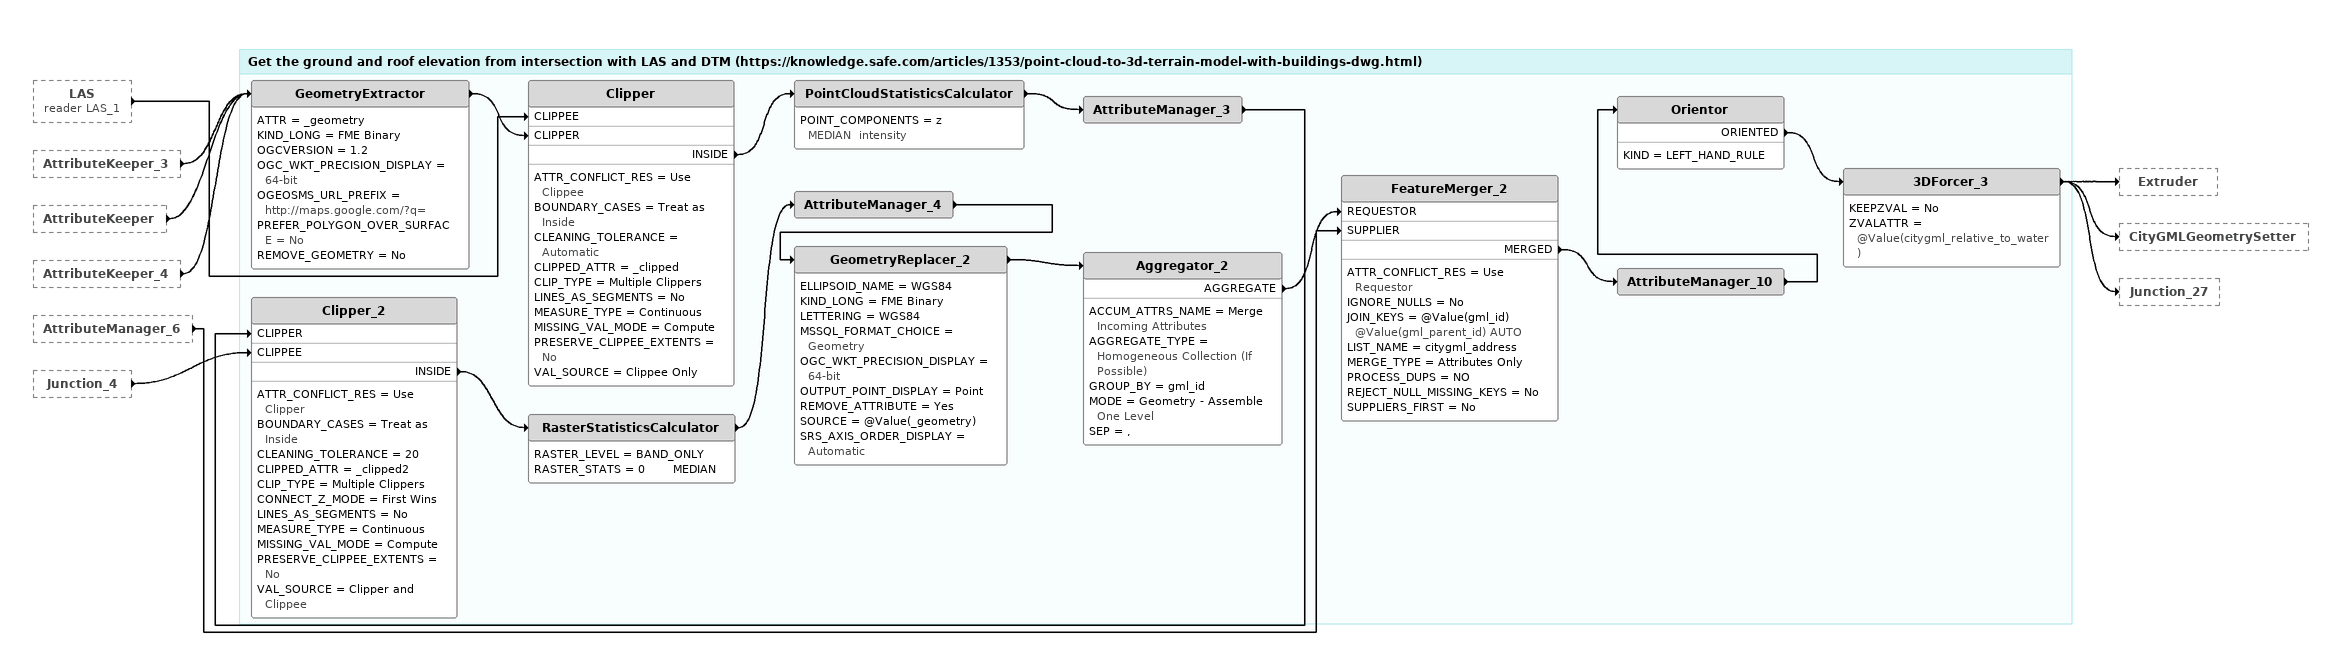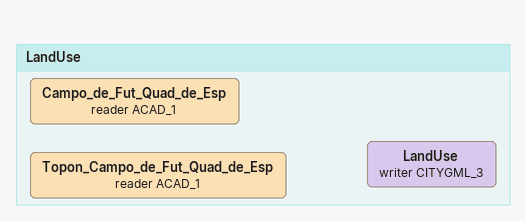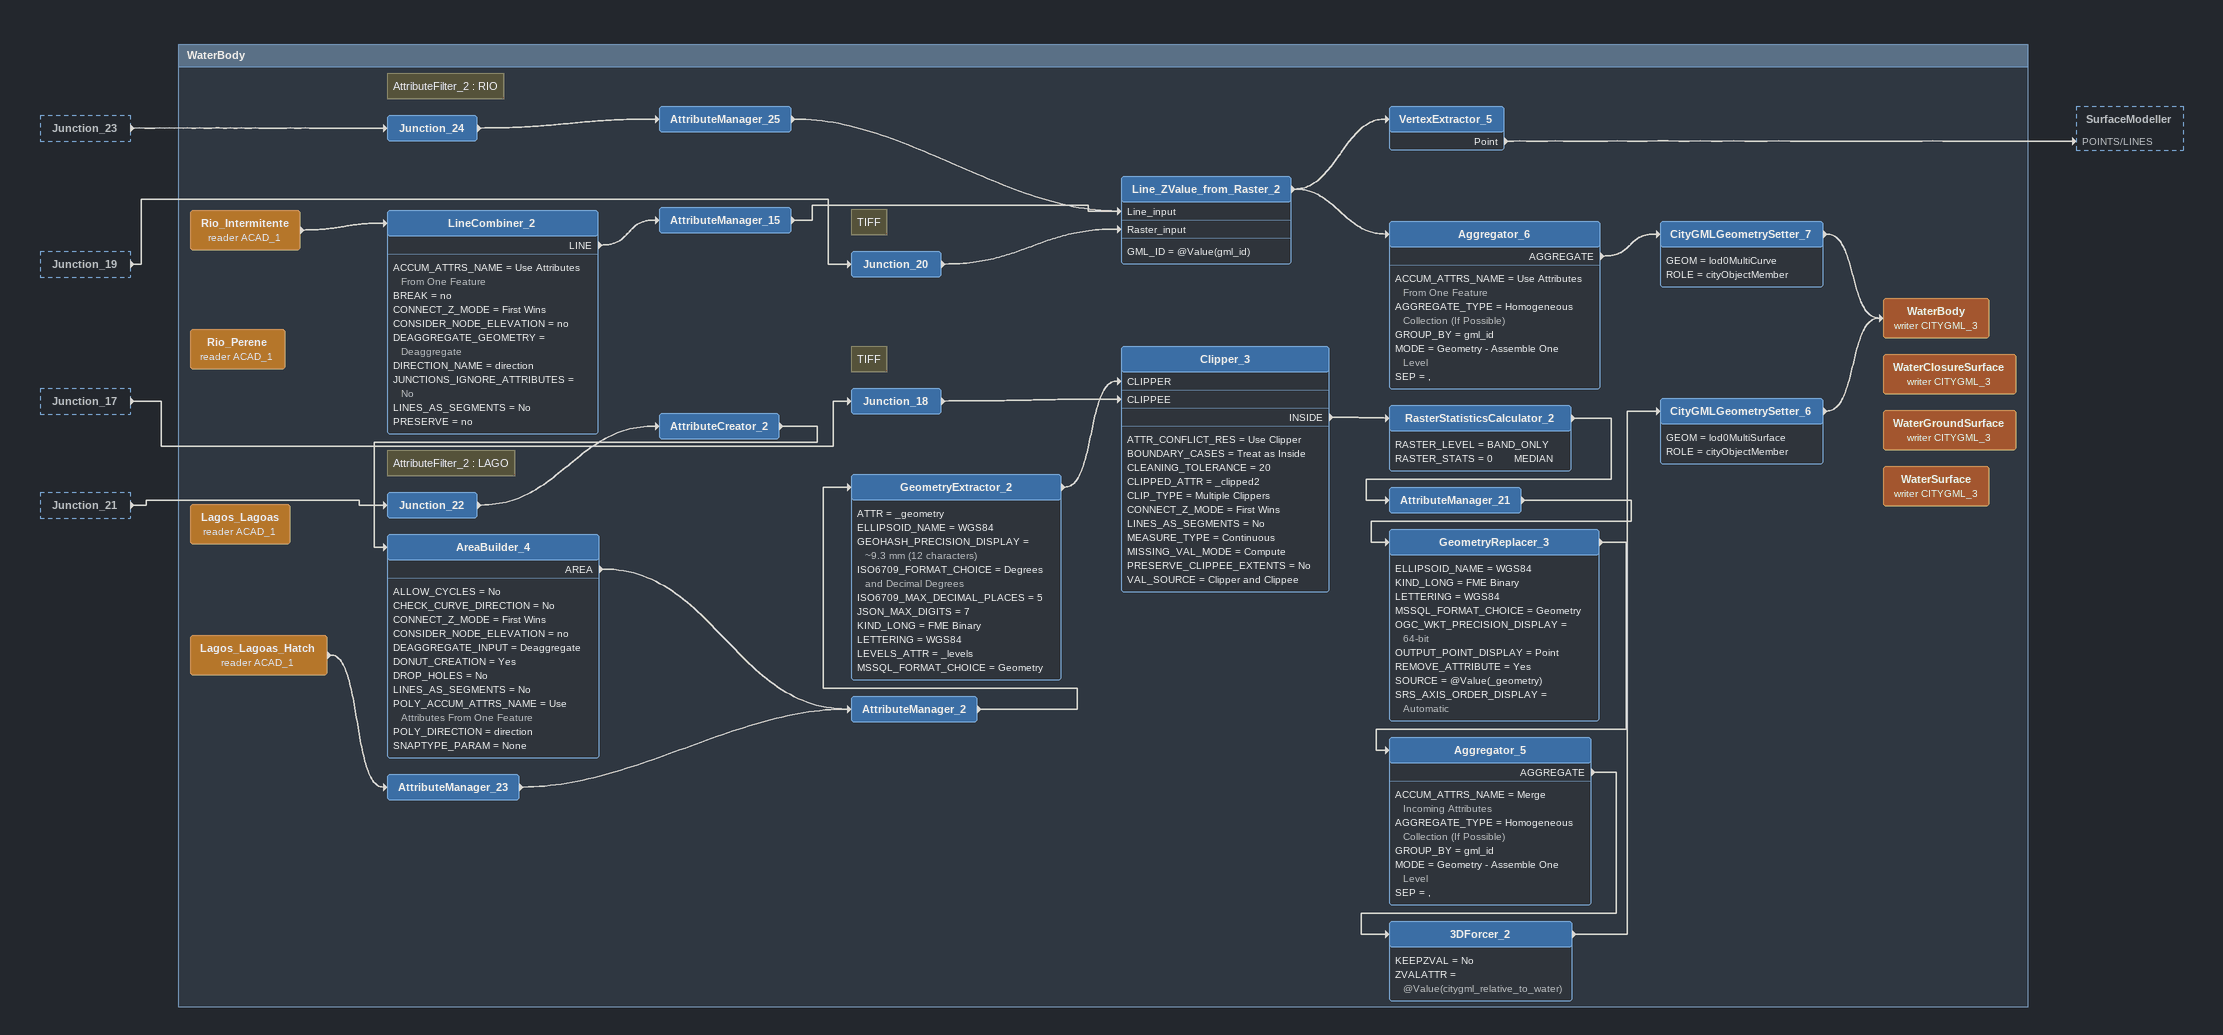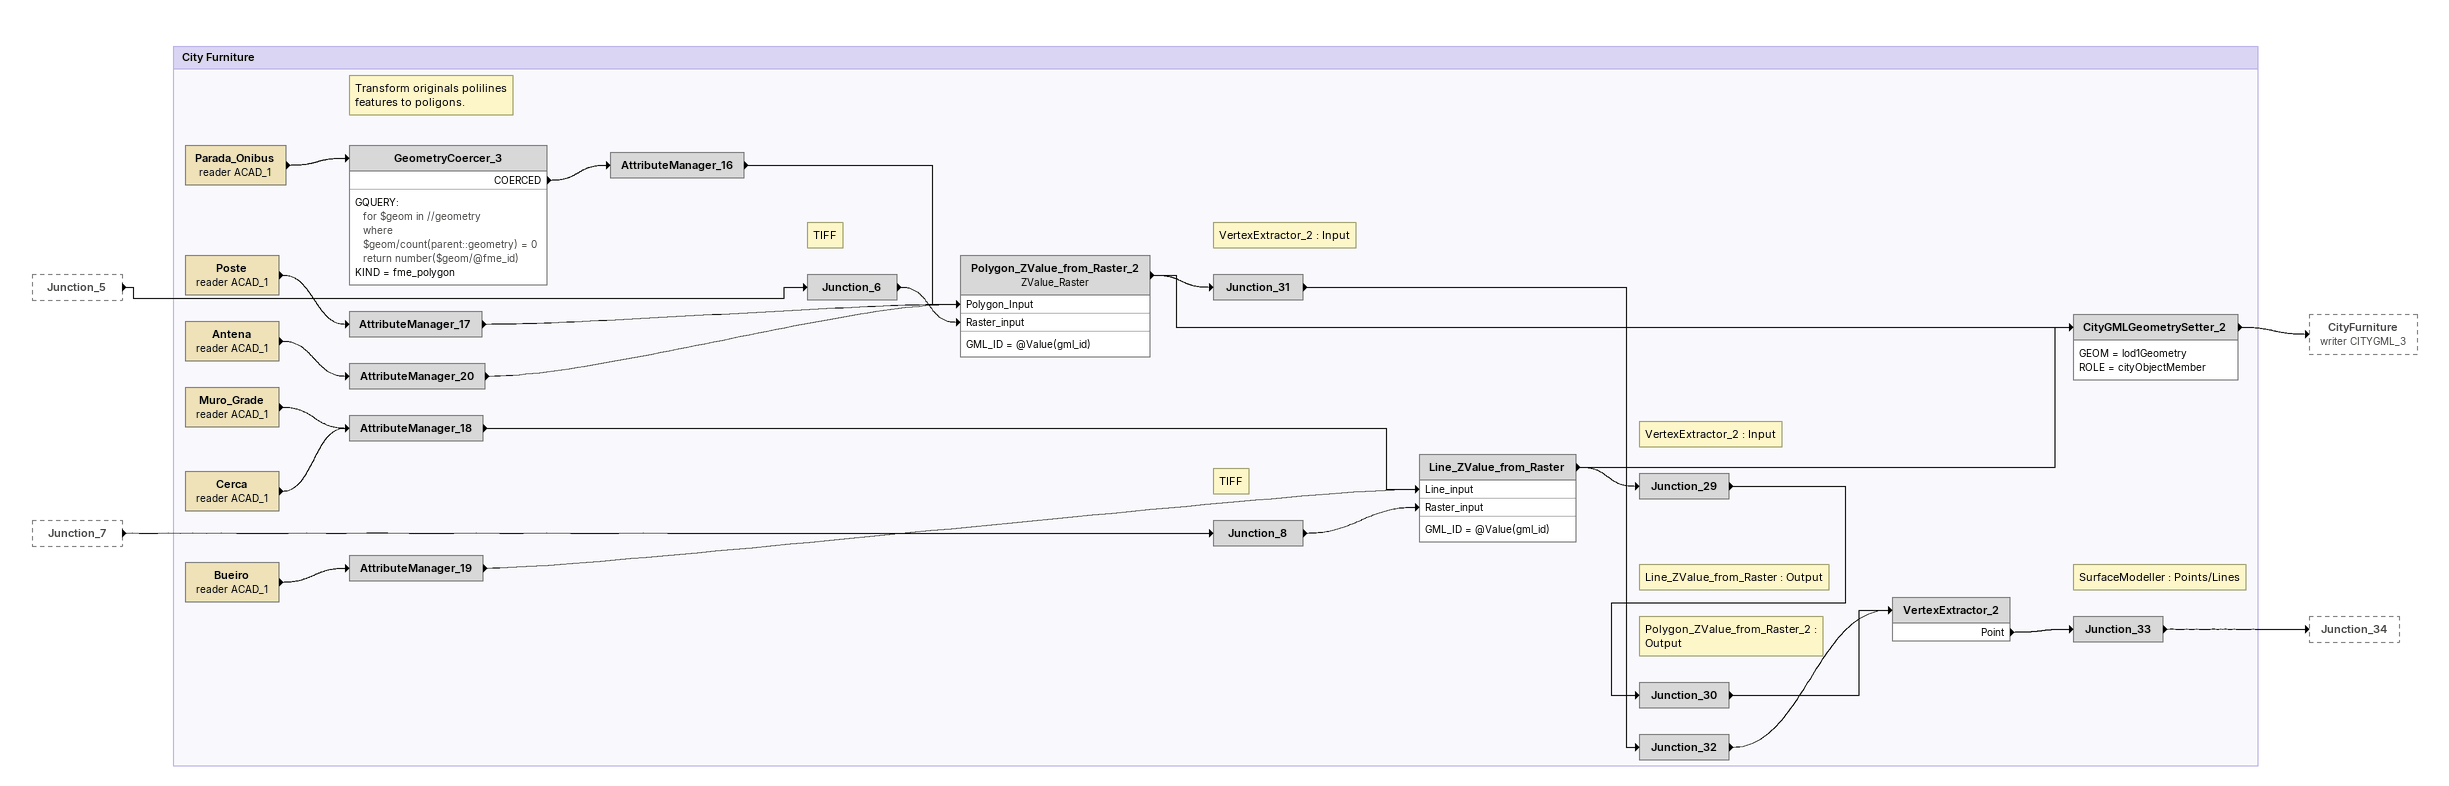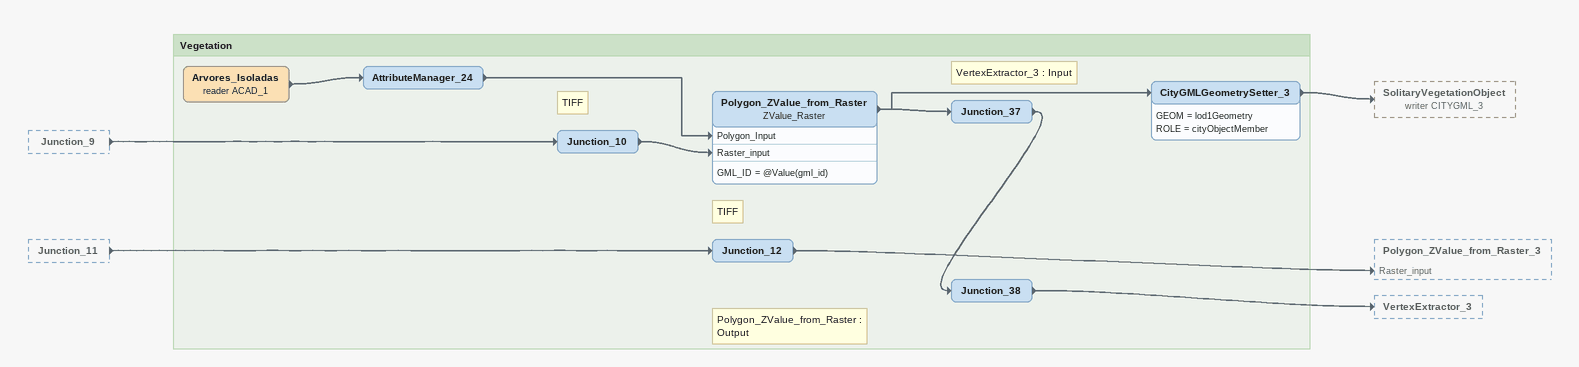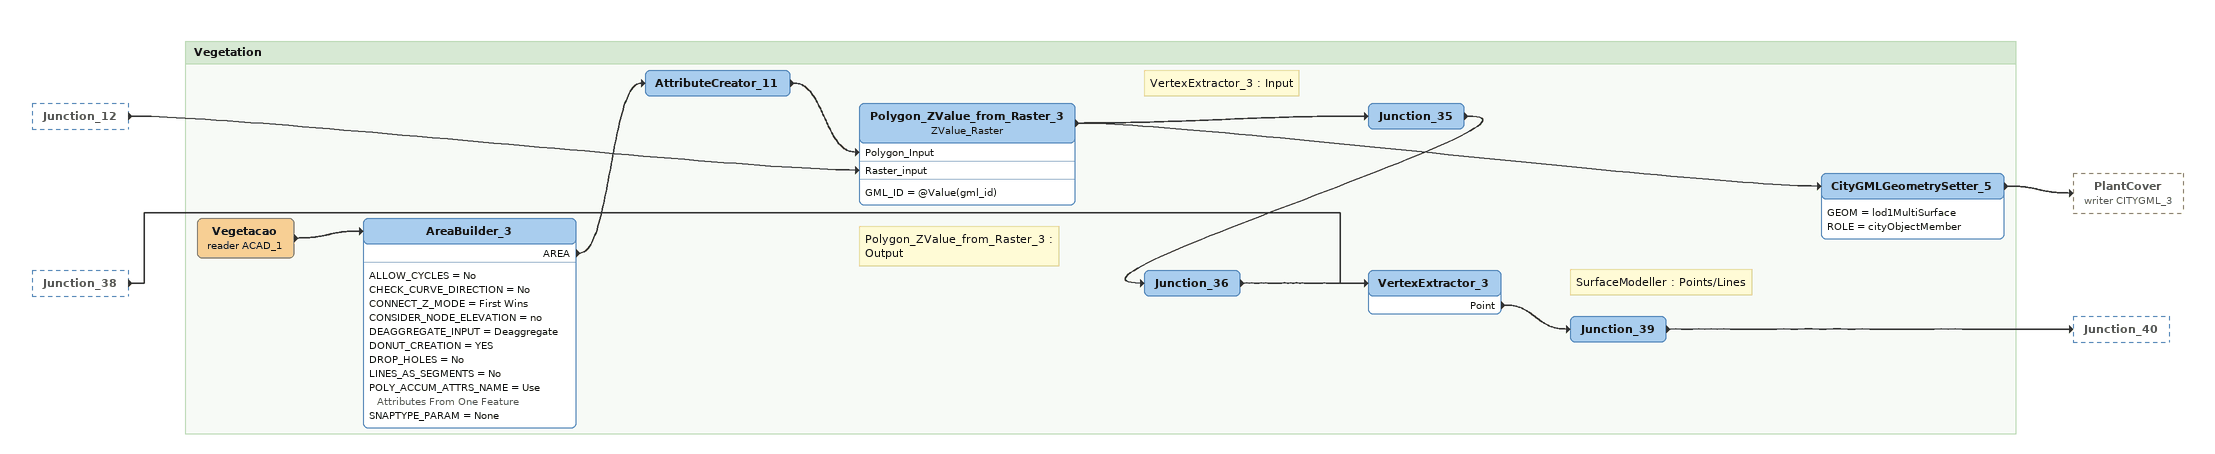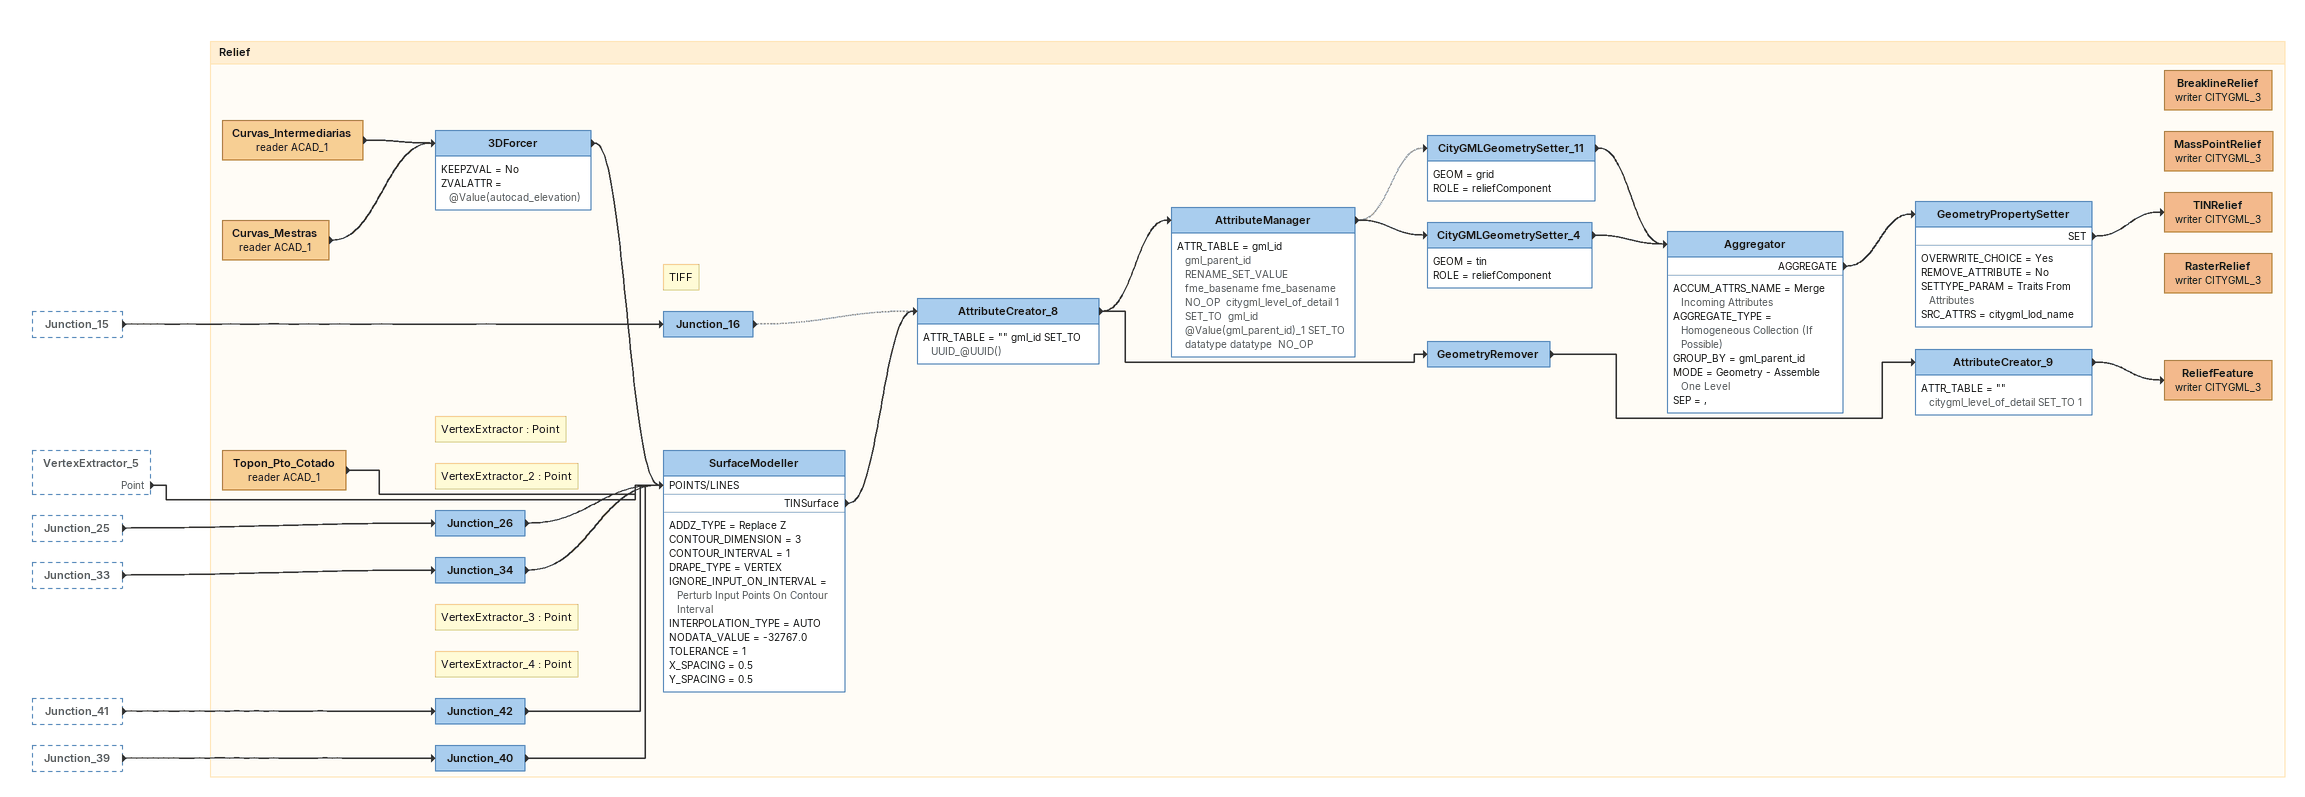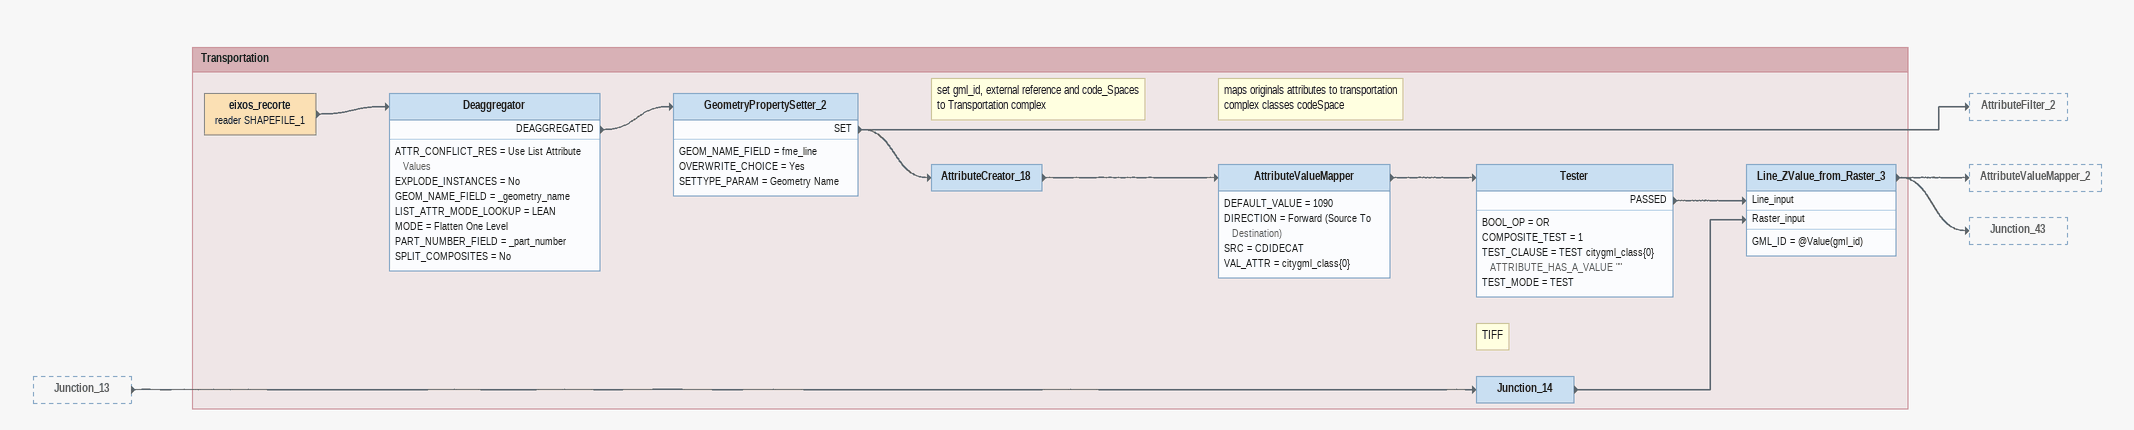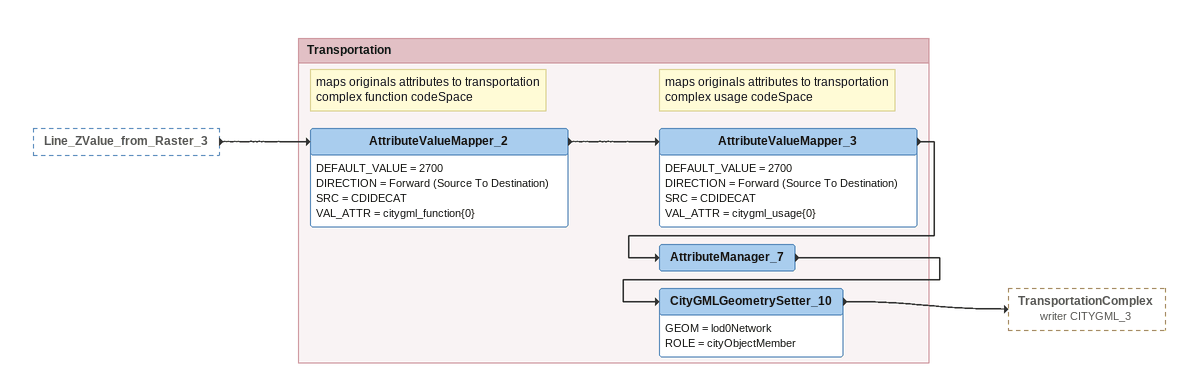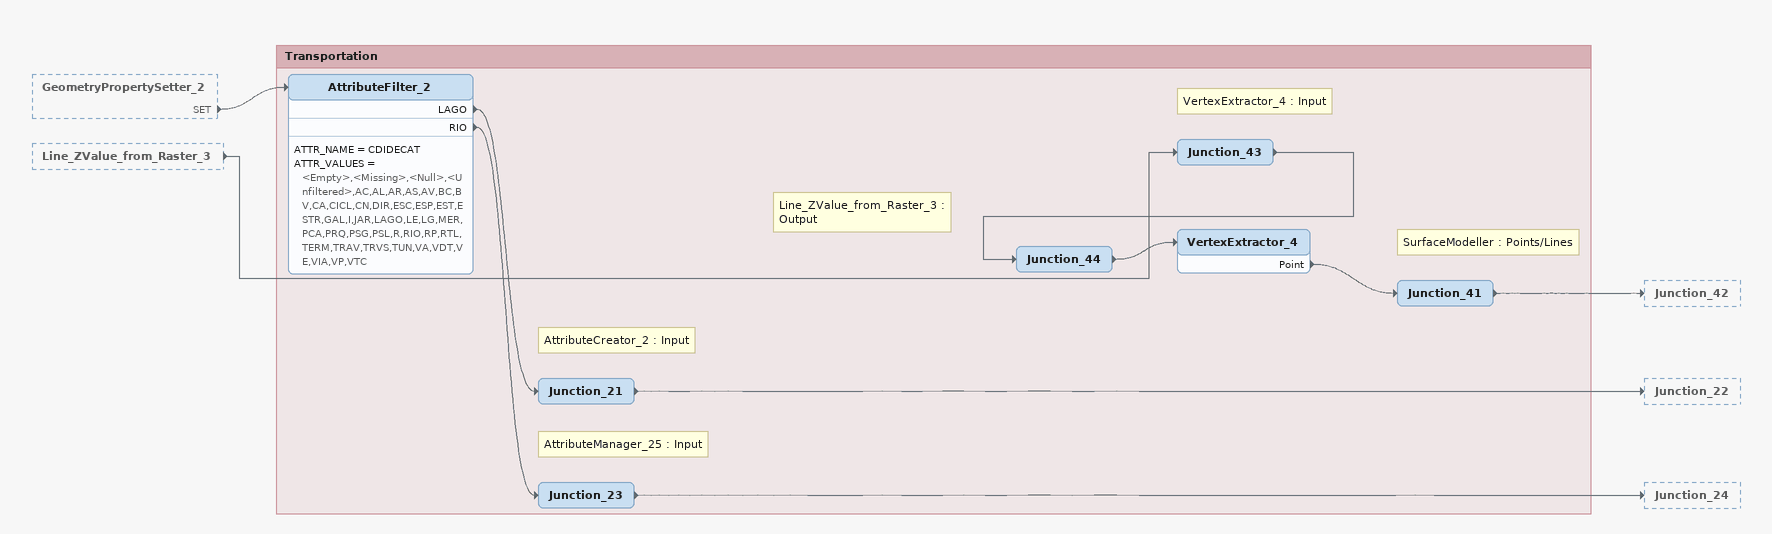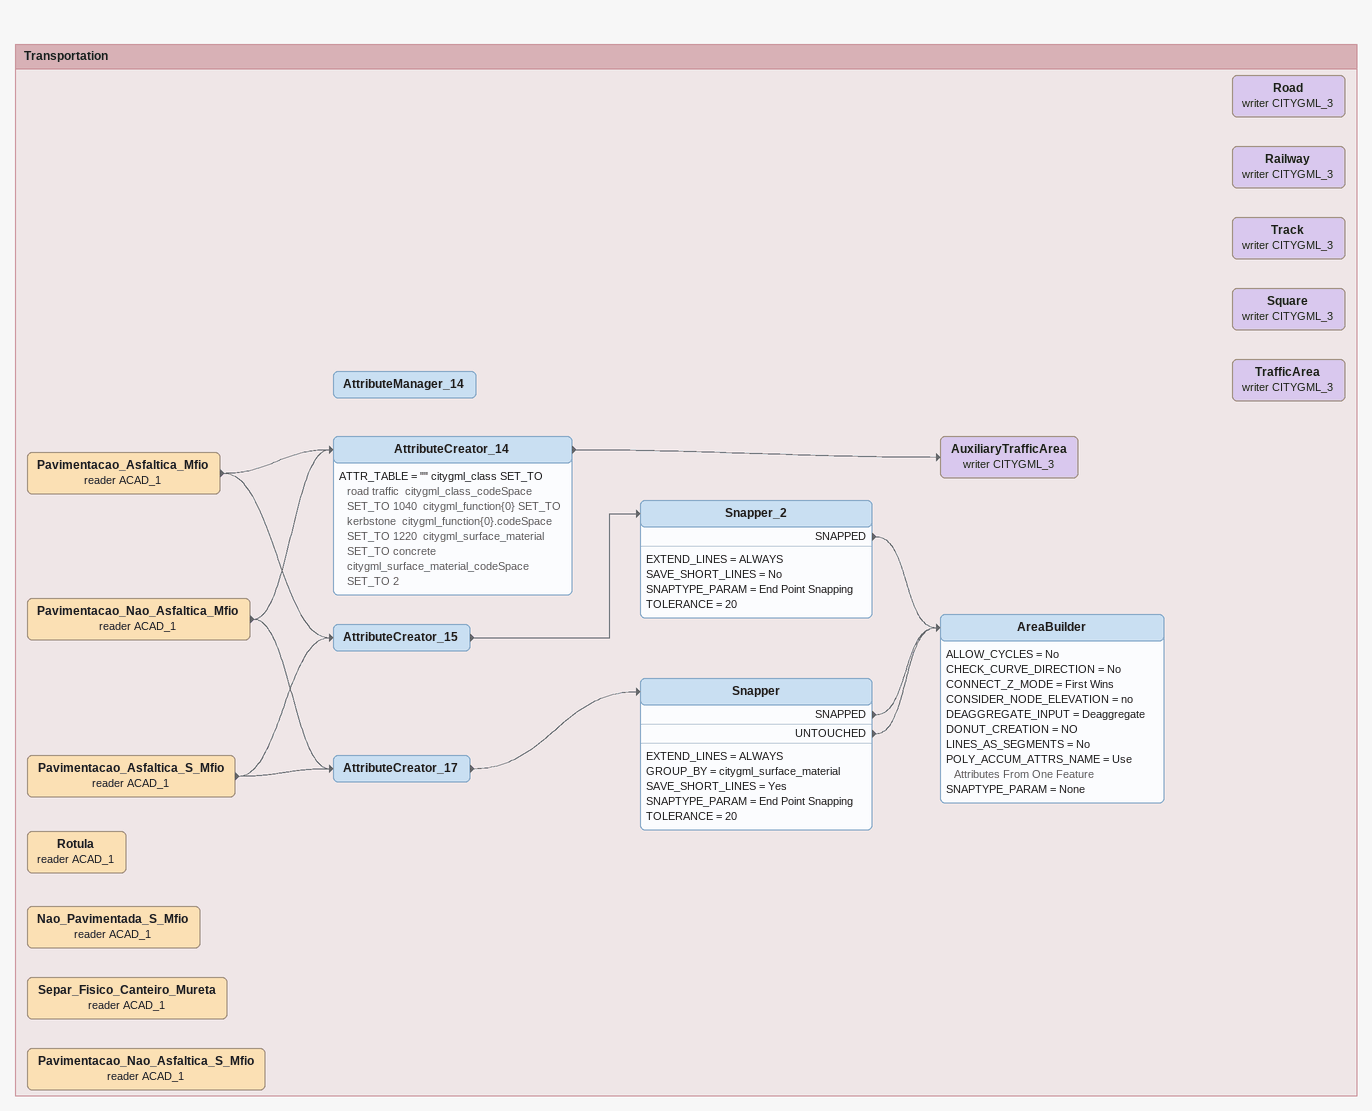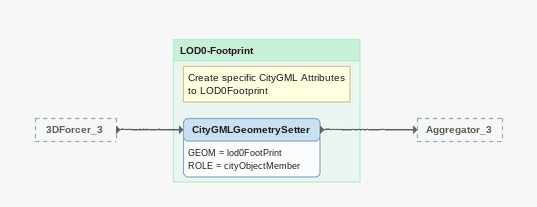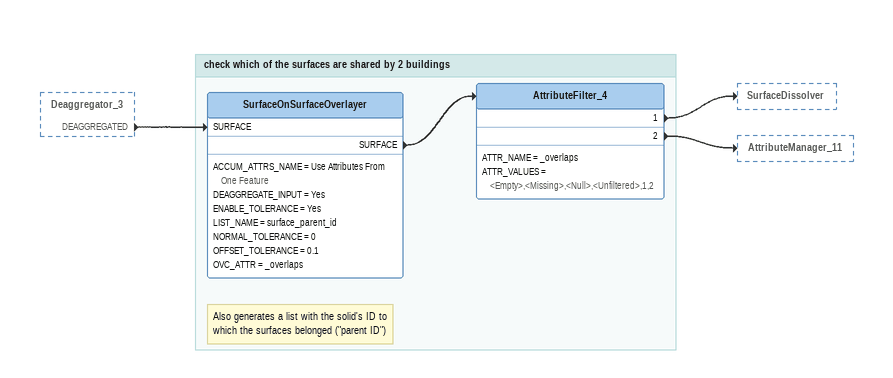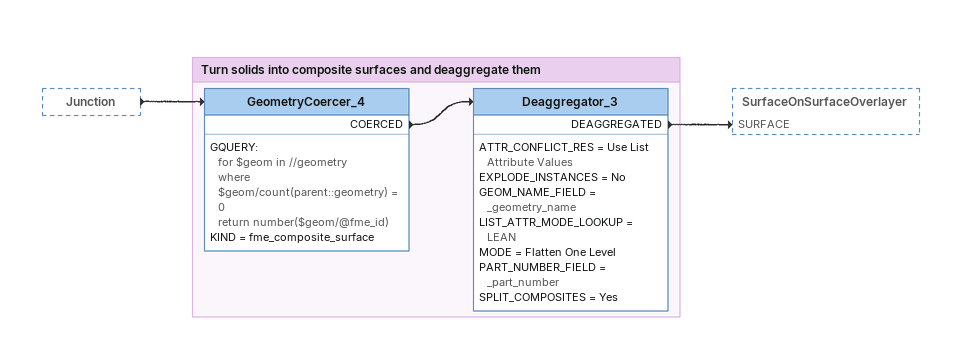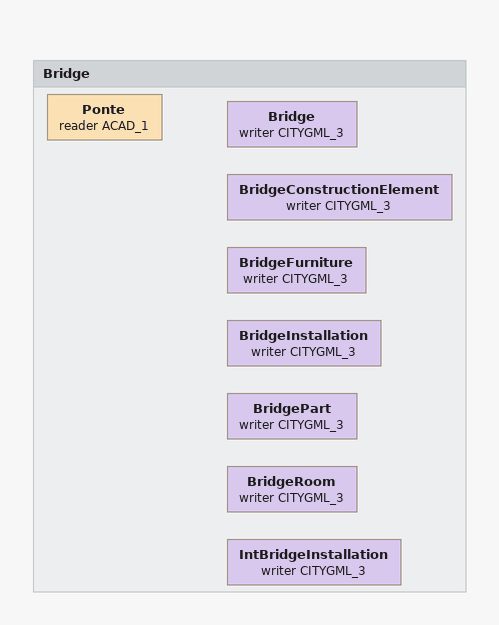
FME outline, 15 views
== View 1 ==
LAS (reader LAS_1) [outside]
    -> Clipper [CLIPPEE]
AttributeKeeper_3 [outside]
    -> GeometryExtractor
AttributeKeeper [outside]
    -> GeometryExtractor
AttributeKeeper_4 [outside]
    -> GeometryExtractor
AttributeManager_6 [outside]
    -> FeatureMerger_2 [SUPPLIER]
Junction_4 [outside]
    -> Clipper_2 [CLIPPEE]

Bookmark: Get the ground and roof elevation from intersection with LAS and DTM (https://knowledge.safe.com/articles/1353/point-cloud-to-3d-terrain-model-with-buildings-dwg.html)
GeometryExtractor
    ATTR = _geometry
    KIND_LONG = FME Binary
    OGCVERSION = 1.2
    OGC_WKT_PRECISION_DISPLAY = 64-bit
    OGEOSMS_URL_PREFIX = http://maps.google.com/?q=
    PREFER_POLYGON_OVER_SURFACE = No
    REMOVE_GEOMETRY = No
    -> Clipper [CLIPPER]
Clipper
    ATTR_CONFLICT_RES = Use Clippee
    BOUNDARY_CASES = Treat as Inside
    CLEANING_TOLERANCE = Automatic
    CLIPPED_ATTR = _clipped
    CLIP_TYPE = Multiple Clippers
    LINES_AS_SEGMENTS = No
    MEASURE_TYPE = Continuous
    MISSING_VAL_MODE = Compute
    PRESERVE_CLIPPEE_EXTENTS = No
    VAL_SOURCE = Clippee Only
    INSIDE -> PointCloudStatisticsCalculator
PointCloudStatisticsCalculator
    POINT_COMPONENTS = z       MEDIAN  intensity
    -> AttributeManager_3
AttributeManager_3
    -> Clipper_2 [CLIPPER]
Clipper_2
    ATTR_CONFLICT_RES = Use Clipper
    BOUNDARY_CASES = Treat as Inside
    CLEANING_TOLERANCE = 20
    CLIPPED_ATTR = _clipped2
    CLIP_TYPE = Multiple Clippers
    CONNECT_Z_MODE = First Wins
    LINES_AS_SEGMENTS = No
    MEASURE_TYPE = Continuous
    MISSING_VAL_MODE = Compute
    PRESERVE_CLIPPEE_EXTENTS = No
    VAL_SOURCE = Clipper and Clippee
    INSIDE -> RasterStatisticsCalculator
RasterStatisticsCalculator
    RASTER_LEVEL = BAND_ONLY
    RASTER_STATS = 0       MEDIAN
    -> AttributeManager_4
AttributeManager_4
    -> GeometryReplacer_2
GeometryReplacer_2
    ELLIPSOID_NAME = WGS84
    KIND_LONG = FME Binary
    LETTERING = WGS84
    MSSQL_FORMAT_CHOICE = Geometry
    OGC_WKT_PRECISION_DISPLAY = 64-bit
    OUTPUT_POINT_DISPLAY = Point
    REMOVE_ATTRIBUTE = Yes
    SOURCE = @Value(_geometry)
    SRS_AXIS_ORDER_DISPLAY = Automatic
    -> Aggregator_2
Aggregator_2
    ACCUM_ATTRS_NAME = Merge Incoming Attributes
    AGGREGATE_TYPE = Homogeneous Collection (If Possible)
    GROUP_BY = gml_id
    MODE = Geometry - Assemble One Level
    SEP = ,
    AGGREGATE -> FeatureMerger_2 [REQUESTOR]
FeatureMerger_2
    ATTR_CONFLICT_RES = Use Requestor
    IGNORE_NULLS = No
    JOIN_KEYS = @Value(gml_id) @Value(gml_parent_id) AUTO
    LIST_NAME = citygml_address
    MERGE_TYPE = Attributes Only
    PROCESS_DUPS = NO
    REJECT_NULL_MISSING_KEYS = No
    SUPPLIERS_FIRST = No
    MERGED -> AttributeManager_10
AttributeManager_10
    -> Orientor
Orientor
    KIND = LEFT_HAND_RULE
    ORIENTED -> 3DForcer_3
3DForcer_3
    KEEPZVAL = No
    ZVALATTR = @Value(citygml_relative_to_water)
    -> Extruder
    -> CityGMLGeometrySetter
    -> Junction_27

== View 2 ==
Bookmark: LandUse
Campo_de_Fut_Quad_de_Esp (reader ACAD_1)
Topon_Campo_de_Fut_Quad_de_Esp (reader ACAD_1)
LandUse (writer CITYGML_3)

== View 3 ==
Junction_23 [outside]
    -> Junction_24
Junction_19 [outside]
    -> Junction_20
Junction_17 [outside]
    -> Junction_18
Junction_21 [outside]
    -> Junction_22

Bookmark: WaterBody
Note: TIFF
Junction_18
    -> Clipper_3 [CLIPPEE]
Note: TIFF
Junction_20
    -> Line_ZValue_from_Raster_2 [Raster_input]
Note: AttributeFilter_2 : LAGO
Junction_22
    -> AttributeCreator_2
AttributeCreator_2
    -> AreaBuilder_4
AreaBuilder_4
    ALLOW_CYCLES = No
    CHECK_CURVE_DIRECTION = No
    CONNECT_Z_MODE = First Wins
    CONSIDER_NODE_ELEVATION = no
    DEAGGREGATE_INPUT = Deaggregate
    DONUT_CREATION = Yes
    DROP_HOLES = No
    LINES_AS_SEGMENTS = No
    POLY_ACCUM_ATTRS_NAME = Use Attributes From One Feature
    POLY_DIRECTION = direction
    SNAPTYPE_PARAM = None
    AREA -> AttributeManager_2
Note: AttributeFilter_2 : RIO
Junction_24
    -> AttributeManager_25
AttributeManager_25
    -> Line_ZValue_from_Raster_2 [Line_input]
Rio_Intermitente (reader ACAD_1)
    -> LineCombiner_2
LineCombiner_2
    ACCUM_ATTRS_NAME = Use Attributes From One Feature
    BREAK = no
    CONNECT_Z_MODE = First Wins
    CONSIDER_NODE_ELEVATION = no
    DEAGGREGATE_GEOMETRY = Deaggregate
    DIRECTION_NAME = direction
    JUNCTIONS_IGNORE_ATTRIBUTES = No
    LINES_AS_SEGMENTS = No
    PRESERVE = no
    LINE -> AttributeManager_15
AttributeManager_15
    -> Line_ZValue_from_Raster_2 [Line_input]
Line_ZValue_from_Raster_2
    GML_ID = @Value(gml_id)
    -> Aggregator_6
    -> VertexExtractor_5
VertexExtractor_5
    Point -> SurfaceModeller [POINTS/LINES]
Aggregator_6
    ACCUM_ATTRS_NAME = Use Attributes From One Feature
    AGGREGATE_TYPE = Homogeneous Collection (If Possible)
    GROUP_BY = gml_id
    MODE = Geometry - Assemble One Level
    SEP = ,
    AGGREGATE -> CityGMLGeometrySetter_7
CityGMLGeometrySetter_7
    GEOM = lod0MultiCurve
    ROLE = cityObjectMember
    -> WaterBody (writer CITYGML_3)
Rio_Perene (reader ACAD_1)
Lagos_Lagoas (reader ACAD_1)
Lagos_Lagoas_Hatch (reader ACAD_1)
    -> AttributeManager_23
AttributeManager_23
    -> AttributeManager_2
AttributeManager_2
    -> GeometryExtractor_2
GeometryExtractor_2
    ATTR = _geometry
    ELLIPSOID_NAME = WGS84
    GEOHASH_PRECISION_DISPLAY = ~9.3 mm (12 characters)
    ISO6709_FORMAT_CHOICE = Degrees and Decimal Degrees
    ISO6709_MAX_DECIMAL_PLACES = 5
    JSON_MAX_DIGITS = 7
    KIND_LONG = FME Binary
    LETTERING = WGS84
    LEVELS_ATTR = _levels
    MSSQL_FORMAT_CHOICE = Geometry
    -> Clipper_3 [CLIPPER]
Clipper_3
    ATTR_CONFLICT_RES = Use Clipper
    BOUNDARY_CASES = Treat as Inside
    CLEANING_TOLERANCE = 20
    CLIPPED_ATTR = _clipped2
    CLIP_TYPE = Multiple Clippers
    CONNECT_Z_MODE = First Wins
    LINES_AS_SEGMENTS = No
    MEASURE_TYPE = Continuous
    MISSING_VAL_MODE = Compute
    PRESERVE_CLIPPEE_EXTENTS = No
    VAL_SOURCE = Clipper and Clippee
    INSIDE -> RasterStatisticsCalculator_2
RasterStatisticsCalculator_2
    RASTER_LEVEL = BAND_ONLY
    RASTER_STATS = 0       MEDIAN
    -> AttributeManager_21
AttributeManager_21
    -> GeometryReplacer_3
GeometryReplacer_3
    ELLIPSOID_NAME = WGS84
    KIND_LONG = FME Binary
    LETTERING = WGS84
    MSSQL_FORMAT_CHOICE = Geometry
    OGC_WKT_PRECISION_DISPLAY = 64-bit
    OUTPUT_POINT_DISPLAY = Point
    REMOVE_ATTRIBUTE = Yes
    SOURCE = @Value(_geometry)
    SRS_AXIS_ORDER_DISPLAY = Automatic
    -> Aggregator_5
Aggregator_5
    ACCUM_ATTRS_NAME = Merge Incoming Attributes
    AGGREGATE_TYPE = Homogeneous Collection (If Possible)
    GROUP_BY = gml_id
    MODE = Geometry - Assemble One Level
    SEP = ,
    AGGREGATE -> 3DForcer_2
3DForcer_2
    KEEPZVAL = No
    ZVALATTR = @Value(citygml_relative_to_water)
    -> CityGMLGeometrySetter_6
CityGMLGeometrySetter_6
    GEOM = lod0MultiSurface
    ROLE = cityObjectMember
    -> WaterBody (writer CITYGML_3)
WaterBody (writer CITYGML_3)
WaterClosureSurface (writer CITYGML_3)
WaterGroundSurface (writer CITYGML_3)
WaterSurface (writer CITYGML_3)

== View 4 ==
Junction_5 [outside]
    -> Junction_6
Junction_7 [outside]
    -> Junction_8

Bookmark: City Furniture
Note: TIFF
Junction_6
    -> Polygon_ZValue_from_Raster_2 [Raster_input]
Note: TIFF
Junction_8
    -> Line_ZValue_from_Raster [Raster_input]
Antena (reader ACAD_1)
    -> AttributeManager_20
AttributeManager_20
    -> Polygon_ZValue_from_Raster_2 [Polygon_Input]
Muro_Grade (reader ACAD_1)
    -> AttributeManager_18
Parada_Onibus (reader ACAD_1)
    -> GeometryCoercer_3
Note: Transform originals polilines features to poligons.
GeometryCoercer_3
    GQUERY:
      for $geom in //geometry
      where $geom/count(parent::geometry) = 0
      return number($geom/@fme_id)
    KIND = fme_polygon
    COERCED -> AttributeManager_16
AttributeManager_16
    -> Polygon_ZValue_from_Raster_2 [Polygon_Input]
Poste (reader ACAD_1)
    -> AttributeManager_17
AttributeManager_17
    -> Polygon_ZValue_from_Raster_2 [Polygon_Input]
Polygon_ZValue_from_Raster_2: ZValue_Raster
    GML_ID = @Value(gml_id)
    -> CityGMLGeometrySetter_2
    -> Junction_31
Note: VertexExtractor_2 : Input
Junction_31
    -> Junction_32
Note: Polygon_ZValue_from_Raster_2 : Output
Junction_32
    -> VertexExtractor_2
Cerca (reader ACAD_1)
    -> AttributeManager_18
AttributeManager_18
    -> Line_ZValue_from_Raster [Line_input]
Bueiro (reader ACAD_1)
    -> AttributeManager_19
AttributeManager_19
    -> Line_ZValue_from_Raster [Line_input]
Line_ZValue_from_Raster
    GML_ID = @Value(gml_id)
    -> CityGMLGeometrySetter_2
    -> Junction_29
CityGMLGeometrySetter_2
    GEOM = lod1Geometry
    ROLE = cityObjectMember
    -> CityFurniture (writer CITYGML_3)
Note: VertexExtractor_2 : Input
Junction_29
    -> Junction_30
Note: Line_ZValue_from_Raster : Output
Junction_30
    -> VertexExtractor_2
VertexExtractor_2
    Point -> Junction_33
Note: SurfaceModeller : Points/Lines
Junction_33
    -> Junction_34

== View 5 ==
Junction_9 [outside]
    -> Junction_10
Junction_11 [outside]
    -> Junction_12

Bookmark: Vegetation
Note: TIFF
Junction_10
    -> Polygon_ZValue_from_Raster [Raster_input]
Note: TIFF
Junction_12
    -> Polygon_ZValue_from_Raster_3 [Raster_input]
Arvores_Isoladas (reader ACAD_1)
    -> AttributeManager_24
AttributeManager_24
    -> Polygon_ZValue_from_Raster [Polygon_Input]
Polygon_ZValue_from_Raster: ZValue_Raster
    GML_ID = @Value(gml_id)
    -> CityGMLGeometrySetter_3
    -> Junction_37
CityGMLGeometrySetter_3
    GEOM = lod1Geometry
    ROLE = cityObjectMember
    -> SolitaryVegetationObject (writer CITYGML_3)
Note: VertexExtractor_3 : Input
Junction_37
    -> Junction_38
Note: Polygon_ZValue_from_Raster : Output
Junction_38
    -> VertexExtractor_3

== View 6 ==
Junction_12 [outside]
    -> Polygon_ZValue_from_Raster_3 [Raster_input]
Junction_38 [outside]
    -> VertexExtractor_3

Bookmark: Vegetation
Vegetacao (reader ACAD_1)
    -> AreaBuilder_3
AreaBuilder_3
    ALLOW_CYCLES = No
    CHECK_CURVE_DIRECTION = No
    CONNECT_Z_MODE = First Wins
    CONSIDER_NODE_ELEVATION = no
    DEAGGREGATE_INPUT = Deaggregate
    DONUT_CREATION = YES
    DROP_HOLES = No
    LINES_AS_SEGMENTS = No
    POLY_ACCUM_ATTRS_NAME = Use Attributes From One Feature
    SNAPTYPE_PARAM = None
    AREA -> AttributeCreator_11
AttributeCreator_11
    -> Polygon_ZValue_from_Raster_3 [Polygon_Input]
Polygon_ZValue_from_Raster_3: ZValue_Raster
    GML_ID = @Value(gml_id)
    -> CityGMLGeometrySetter_5
    -> Junction_35
Note: VertexExtractor_3 : Input
Junction_35
    -> Junction_36
Note: Polygon_ZValue_from_Raster_3 : Output
Junction_36
    -> VertexExtractor_3
VertexExtractor_3
    Point -> Junction_39
Note: SurfaceModeller : Points/Lines
Junction_39
    -> Junction_40
CityGMLGeometrySetter_5
    GEOM = lod1MultiSurface
    ROLE = cityObjectMember
    -> PlantCover (writer CITYGML_3)

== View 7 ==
Junction_15 [outside]
    -> Junction_16
VertexExtractor_5 [outside]
    Point -> SurfaceModeller [POINTS/LINES]
Junction_25 [outside]
    -> Junction_26
Junction_33 [outside]
    -> Junction_34
Junction_41 [outside]
    -> Junction_42
Junction_39 [outside]
    -> Junction_40

Bookmark: Relief
Note: TIFF
Junction_16
    -> AttributeCreator_8 [off]
Note: VertexExtractor : Point
Junction_26
    -> SurfaceModeller [POINTS/LINES]
Note: VertexExtractor_3 : Point
Junction_40
    -> SurfaceModeller [POINTS/LINES]
Note: VertexExtractor_4 : Point
Junction_42
    -> SurfaceModeller [POINTS/LINES]
Note: VertexExtractor_2 : Point
Junction_34
    -> SurfaceModeller [POINTS/LINES]
Curvas_Intermediarias (reader ACAD_1)
    -> 3DForcer
Curvas_Mestras (reader ACAD_1)
    -> 3DForcer
3DForcer
    KEEPZVAL = No
    ZVALATTR = @Value(autocad_elevation)
    -> SurfaceModeller [POINTS/LINES]
Topon_Pto_Cotado (reader ACAD_1)
    -> SurfaceModeller [POINTS/LINES]
SurfaceModeller
    ADDZ_TYPE = Replace Z
    CONTOUR_DIMENSION = 3
    CONTOUR_INTERVAL = 1
    DRAPE_TYPE = VERTEX
    IGNORE_INPUT_ON_INTERVAL = Perturb Input Points On Contour Interval
    INTERPOLATION_TYPE = AUTO
    NODATA_VALUE = -32767.0
    TOLERANCE = 1
    X_SPACING = 0.5
    Y_SPACING = 0.5
    TINSurface -> AttributeCreator_8
AttributeCreator_8
    ATTR_TABLE = "" gml_id SET_TO UUID_@UUID()
    -> GeometryRemover
    -> AttributeManager
AttributeManager
    ATTR_TABLE = gml_id gml_parent_id  RENAME_SET_VALUE fme_basename fme_basename  NO_OP  citygml_level_of_detail 1 SET_TO  gml_id @Value(gml_parent_id)_1 SET_TO datatype datatype  NO_OP
    -> CityGMLGeometrySetter_11 [off]
    -> CityGMLGeometrySetter_4
CityGMLGeometrySetter_11
    GEOM = grid
    ROLE = reliefComponent
    -> Aggregator
CityGMLGeometrySetter_4
    GEOM = tin
    ROLE = reliefComponent
    -> Aggregator
Aggregator
    ACCUM_ATTRS_NAME = Merge Incoming Attributes
    AGGREGATE_TYPE = Homogeneous Collection (If Possible)
    GROUP_BY = gml_parent_id
    MODE = Geometry - Assemble One Level
    SEP = ,
    AGGREGATE -> GeometryPropertySetter
GeometryPropertySetter
    OVERWRITE_CHOICE = Yes
    REMOVE_ATTRIBUTE = No
    SETTYPE_PARAM = Traits From Attributes
    SRC_ATTRS = citygml_lod_name
    SET -> TINRelief (writer CITYGML_3)
TINRelief (writer CITYGML_3)
GeometryRemover
    -> AttributeCreator_9
AttributeCreator_9
    ATTR_TABLE = "" citygml_level_of_detail SET_TO 1
    -> ReliefFeature (writer CITYGML_3)
ReliefFeature (writer CITYGML_3)
BreaklineRelief (writer CITYGML_3)
MassPointRelief (writer CITYGML_3)
RasterRelief (writer CITYGML_3)

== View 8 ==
Junction_13 [outside]
    -> Junction_14

Bookmark: Transportation
Note: TIFF
Junction_14
    -> Line_ZValue_from_Raster_3 [Raster_input]
eixos_recorte (reader SHAPEFILE_1)
    -> Deaggregator
Deaggregator
    ATTR_CONFLICT_RES = Use List Attribute Values
    EXPLODE_INSTANCES = No
    GEOM_NAME_FIELD = _geometry_name
    LIST_ATTR_MODE_LOOKUP = LEAN
    MODE = Flatten One Level
    PART_NUMBER_FIELD = _part_number
    SPLIT_COMPOSITES = No
    DEAGGREGATED -> GeometryPropertySetter_2
GeometryPropertySetter_2
    GEOM_NAME_FIELD = fme_line
    OVERWRITE_CHOICE = Yes
    SETTYPE_PARAM = Geometry Name
    SET -> AttributeFilter_2
    SET -> AttributeCreator_18
Note: set gml_id, external reference and code_Spaces to Transportation complex
AttributeCreator_18
    -> AttributeValueMapper
Note: maps originals attributes to transportation complex classes codeSpace
AttributeValueMapper
    DEFAULT_VALUE = 1090
    DIRECTION = Forward (Source To Destination)
    SRC = CDIDECAT
    VAL_ATTR = citygml_class{0}
    -> Tester
Tester
    BOOL_OP = OR
    COMPOSITE_TEST = 1
    TEST_CLAUSE = TEST citygml_class{0} ATTRIBUTE_HAS_A_VALUE ""
    TEST_MODE = TEST
    PASSED -> Line_ZValue_from_Raster_3 [Line_input]
Line_ZValue_from_Raster_3
    GML_ID = @Value(gml_id)
    -> AttributeValueMapper_2
    -> Junction_43

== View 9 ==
Line_ZValue_from_Raster_3 [outside]
    -> AttributeValueMapper_2

Bookmark: Transportation
Note: maps originals attributes to transportation complex function codeSpace
AttributeValueMapper_2
    DEFAULT_VALUE = 2700
    DIRECTION = Forward (Source To Destination)
    SRC = CDIDECAT
    VAL_ATTR = citygml_function{0}
    -> AttributeValueMapper_3
Note: maps originals attributes to transportation complex usage codeSpace
AttributeValueMapper_3
    DEFAULT_VALUE = 2700
    DIRECTION = Forward (Source To Destination)
    SRC = CDIDECAT
    VAL_ATTR = citygml_usage{0}
    -> AttributeManager_7
AttributeManager_7
    -> CityGMLGeometrySetter_10
CityGMLGeometrySetter_10
    GEOM = lod0Network
    ROLE = cityObjectMember
    -> TransportationComplex (writer CITYGML_3)

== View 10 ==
GeometryPropertySetter_2 [outside]
    SET -> AttributeFilter_2
Line_ZValue_from_Raster_3 [outside]
    -> Junction_43

Bookmark: Transportation
Note: VertexExtractor_4 : Input
Junction_43
    -> Junction_44
Note: Line_ZValue_from_Raster_3 : Output
Junction_44
    -> VertexExtractor_4
VertexExtractor_4
    Point -> Junction_41
Note: SurfaceModeller : Points/Lines
Junction_41
    -> Junction_42
AttributeFilter_2
    ATTR_NAME = CDIDECAT
    ATTR_VALUES = <Empty>,<Missing>,<Null>,<Unfiltered>,AC,AL,AR,AS,AV,BC,BV,CA,CICL,CN,DIR,ESC,ESP,EST,ESTR,GAL,I,JAR,LAGO,LE,LG,MER,PCA,PRQ,PSG,PSL,R,RIO,RP,RTL,TERM,TRAV,TRVS,TUN,VA,VDT,VE,VIA,VP,VTC
    LAGO -> Junction_21
    RIO -> Junction_23
Note: AttributeCreator_2 : Input
Junction_21
    -> Junction_22
Note: AttributeManager_25 : Input
Junction_23
    -> Junction_24

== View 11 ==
Bookmark: Transportation
Pavimentacao_Asfaltica_Mfio (reader ACAD_1)
    -> AttributeCreator_14
    -> AttributeCreator_15
Pavimentacao_Nao_Asfaltica_Mfio (reader ACAD_1)
    -> AttributeCreator_14
    -> AttributeCreator_17
AttributeCreator_14
    ATTR_TABLE = "" citygml_class SET_TO road traffic  citygml_class_codeSpace SET_TO 1040  citygml_function{0} SET_TO kerbstone  citygml_function{0}.codeSpace SET_TO 1220  citygml_surface_material SET_TO concrete  citygml_surface_material_codeSpace SET_TO 2
    -> AuxiliaryTrafficArea (writer CITYGML_3)
AuxiliaryTrafficArea (writer CITYGML_3)
Pavimentacao_Asfaltica_S_Mfio (reader ACAD_1)
    -> AttributeCreator_17
    -> AttributeCreator_15
AttributeCreator_15
    -> Snapper_2
Snapper_2
    EXTEND_LINES = ALWAYS
    SAVE_SHORT_LINES = No
    SNAPTYPE_PARAM = End Point Snapping
    TOLERANCE = 20
    SNAPPED -> AreaBuilder
AttributeCreator_17
    -> Snapper
Snapper
    EXTEND_LINES = ALWAYS
    GROUP_BY = citygml_surface_material
    SAVE_SHORT_LINES = Yes
    SNAPTYPE_PARAM = End Point Snapping
    TOLERANCE = 20
    SNAPPED -> AreaBuilder
    UNTOUCHED -> AreaBuilder
AreaBuilder
    ALLOW_CYCLES = No
    CHECK_CURVE_DIRECTION = No
    CONNECT_Z_MODE = First Wins
    CONSIDER_NODE_ELEVATION = no
    DEAGGREGATE_INPUT = Deaggregate
    DONUT_CREATION = NO
    LINES_AS_SEGMENTS = No
    POLY_ACCUM_ATTRS_NAME = Use Attributes From One Feature
    SNAPTYPE_PARAM = None
Rotula (reader ACAD_1)
Nao_Pavimentada_S_Mfio (reader ACAD_1)
Separ_Fisico_Canteiro_Mureta (reader ACAD_1)
Pavimentacao_Nao_Asfaltica_S_Mfio (reader ACAD_1)
AttributeManager_14
Road (writer CITYGML_3)
Railway (writer CITYGML_3)
Track (writer CITYGML_3)
Square (writer CITYGML_3)
TrafficArea (writer CITYGML_3)

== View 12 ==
3DForcer_3 [outside]
    -> CityGMLGeometrySetter

Bookmark: LOD0-Footprint
Note: Create specific CityGML Attributes to LOD0Footprint
CityGMLGeometrySetter
    GEOM = lod0FootPrint
    ROLE = cityObjectMember
    -> Aggregator_3

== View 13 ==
Deaggregator_3 [outside]
    DEAGGREGATED -> SurfaceOnSurfaceOverlayer [SURFACE]

Bookmark: check which of the surfaces are shared by 2 buildings
Note: Also generates a list with the solid's ID to which the surfaces belonged ("parent ID")
SurfaceOnSurfaceOverlayer
    ACCUM_ATTRS_NAME = Use Attributes From One Feature
    DEAGGREGATE_INPUT = Yes
    ENABLE_TOLERANCE = Yes
    LIST_NAME = surface_parent_id
    NORMAL_TOLERANCE = 0
    OFFSET_TOLERANCE = 0.1
    OVC_ATTR = _overlaps
    SURFACE -> AttributeFilter_4
AttributeFilter_4
    ATTR_NAME = _overlaps
    ATTR_VALUES = <Empty>,<Missing>,<Null>,<Unfiltered>,1,2
    1 -> SurfaceDissolver
    2 -> AttributeManager_11

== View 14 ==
Junction [outside]
    -> GeometryCoercer_4

Bookmark: Turn solids into composite surfaces and deaggregate them
GeometryCoercer_4
    GQUERY:
      for $geom in //geometry
      where $geom/count(parent::geometry) = 0
      return number($geom/@fme_id)
    KIND = fme_composite_surface
    COERCED -> Deaggregator_3
Deaggregator_3
    ATTR_CONFLICT_RES = Use List Attribute Values
    EXPLODE_INSTANCES = No
    GEOM_NAME_FIELD = _geometry_name
    LIST_ATTR_MODE_LOOKUP = LEAN
    MODE = Flatten One Level
    PART_NUMBER_FIELD = _part_number
    SPLIT_COMPOSITES = Yes
    DEAGGREGATED -> SurfaceOnSurfaceOverlayer [SURFACE]

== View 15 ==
Bookmark: Bridge
Ponte (reader ACAD_1)
Bridge (writer CITYGML_3)
BridgeConstructionElement (writer CITYGML_3)
BridgeFurniture (writer CITYGML_3)
BridgeInstallation (writer CITYGML_3)
BridgePart (writer CITYGML_3)
BridgeRoom (writer CITYGML_3)
IntBridgeInstallation (writer CITYGML_3)
